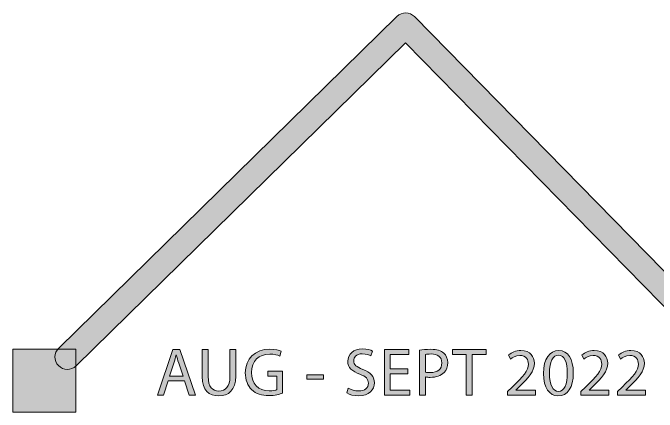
# Model space of a CAD drawing. Header units: inches. Extents: x 0.1 to 22.4, y -34.4 to -0.1.
# Drawn here: x 8.264 to 10.968, y -27.278 to -25.602 of the extents above; entities that cross this region are included whole.
import ezdxf

# ---------------------------------------------------------------- set-up
doc = ezdxf.new("R2010")
doc.units = ezdxf.units.IN
doc.header["$MEASUREMENT"] = 0
doc.layers.add('Layer 1', color=7, linetype='Continuous')

# ---------------------------------------------------------------- blocks, each defined once
blk = doc.blocks.new('block 16')
at = {"layer": 'Layer 1', "true_color": 0xef4c22}
h = blk.add_hatch(color=20, dxfattribs=at)
h.dxf.hatch_style = 2
edge = h.paths.add_edge_path()
edge.add_spline(control_points=[(11.3571, -27.0743), (11.3571, -27.0878), (11.3519, -27.1013), (11.3415, -27.1115), (11.3209, -27.1316), (11.288, -27.1313), (11.2678, -27.1108), (11.2678, -27.1108), (9.9118, -25.7279), (9.9118, -25.7279), (9.9118, -25.7279), (8.5289, -27.0839), (8.5289, -27.0839), (8.5084, -27.104), (8.4754, -27.1037), (8.4553, -27.0832), (8.4352, -27.0626), (8.4355, -27.0297), (8.456, -27.0095), (8.456, -27.0095), (9.8761, -25.6171), (9.8761, -25.6171), (9.8859, -25.6074), (9.8992, -25.602), (9.9131, -25.6022), (9.9269, -25.6023), (9.9401, -25.6079), (9.9497, -25.6178), (9.9497, -25.6178), (11.3422, -27.0379), (11.3422, -27.0379), (11.3521, -27.048), (11.3571, -27.0612), (11.3571, -27.0743)], knot_values=[0, 0, 0, 0, 1, 1, 1, 2, 2, 2, 3, 3, 3, 4, 4, 4, 5, 5, 5, 6, 6, 6, 7, 7, 7, 8, 8, 8, 9, 9, 9, 10, 10, 10, 11, 11, 11, 11], degree=3, periodic=1)
at = {"layer": 'Layer 1', "lineweight": 0}
blk.add_open_spline([(11.3571, -27.0743), (11.3571, -27.0878), (11.3519, -27.1013), (11.3415, -27.1115), (11.3209, -27.1316), (11.288, -27.1313), (11.2678, -27.1108), (11.2678, -27.1108), (9.9118, -25.7279), (9.9118, -25.7279), (9.9118, -25.7279), (8.5289, -27.0839), (8.5289, -27.0839), (8.5084, -27.104), (8.4754, -27.1037), (8.4553, -27.0832), (8.4352, -27.0626), (8.4355, -27.0297), (8.456, -27.0095), (8.456, -27.0095), (9.8761, -25.6171), (9.8761, -25.6171), (9.8859, -25.6074), (9.8992, -25.602), (9.9131, -25.6022), (9.9269, -25.6023), (9.9401, -25.6079), (9.9497, -25.6178), (9.9497, -25.6178), (11.3422, -27.0379), (11.3422, -27.0379), (11.3521, -27.048), (11.3571, -27.0612), (11.3571, -27.0743)], degree=3, knots=[0, 0, 0, 0, 1, 1, 1, 2, 2, 2, 3, 3, 3, 4, 4, 4, 5, 5, 5, 6, 6, 6, 7, 7, 7, 8, 8, 8, 9, 9, 9, 10, 10, 10, 11, 11, 11, 11], dxfattribs=at)
blk = doc.blocks.new('block 20')
at = {"layer": 'Layer 1', "true_color": 0xffffff}
h = blk.add_hatch(color=7, dxfattribs=at)
h.dxf.hatch_style = 2
h.paths.add_polyline_path([(8.9157, -27.1471), (8.8959, -27.2072), (8.8704, -27.2072), (8.9353, -27.0161), (8.9651, -27.0161), (9.0303, -27.2072), (9.0039, -27.2072), (8.9835, -27.1471)])
edge = h.paths.add_edge_path()
edge.add_spline(control_points=[(8.9784, -27.1278), (8.9784, -27.1278), (8.9597, -27.0728), (8.9597, -27.0728), (8.9554, -27.0603), (8.9526, -27.049), (8.9497, -27.0379), (8.9497, -27.0379), (8.9492, -27.0379), (8.9492, -27.0379), (8.9464, -27.0493), (8.9432, -27.0609), (8.9395, -27.0725), (8.9395, -27.0725), (8.9208, -27.1278), (8.9208, -27.1278), (8.9208, -27.1278), (8.9784, -27.1278), (8.9784, -27.1278)], knot_values=[0, 0, 0, 0, 1, 1, 1, 2, 2, 2, 3, 3, 3, 4, 4, 4, 5, 5, 5, 6, 6, 6, 6], degree=3, periodic=1)
h = blk.add_hatch(color=7, dxfattribs=at)
h.dxf.hatch_style = 2
edge = h.paths.add_edge_path()
edge.add_spline(control_points=[(9.0835, -27.0161), (9.0835, -27.0161), (9.0835, -27.1292), (9.0835, -27.1292), (9.0835, -27.1721), (9.1025, -27.1902), (9.1281, -27.1902), (9.1564, -27.1902), (9.1746, -27.1715), (9.1746, -27.1292), (9.1746, -27.1292), (9.1746, -27.0161), (9.1746, -27.0161), (9.1746, -27.0161), (9.1995, -27.0161), (9.1995, -27.0161), (9.1995, -27.0161), (9.1995, -27.1275), (9.1995, -27.1275), (9.1995, -27.1862), (9.1686, -27.2103), (9.1272, -27.2103), (9.0881, -27.2103), (9.0586, -27.1879), (9.0586, -27.1287), (9.0586, -27.1287), (9.0586, -27.0161), (9.0586, -27.0161), (9.0586, -27.0161), (9.0835, -27.0161), (9.0835, -27.0161)], knot_values=[0, 0, 0, 0, 1, 1, 1, 2, 2, 2, 3, 3, 3, 4, 4, 4, 5, 5, 5, 6, 6, 6, 7, 7, 7, 8, 8, 8, 9, 9, 9, 10, 10, 10, 10], degree=3, periodic=1)
h = blk.add_hatch(color=7, dxfattribs=at)
h.dxf.hatch_style = 2
edge = h.paths.add_edge_path()
edge.add_spline(control_points=[(9.3962, -27.1987), (9.3852, -27.2027), (9.3633, -27.2092), (9.3375, -27.2092), (9.3086, -27.2092), (9.2848, -27.2018), (9.2661, -27.184), (9.2496, -27.1681), (9.2394, -27.1426), (9.2394, -27.1128), (9.2397, -27.0558), (9.2788, -27.0141), (9.3429, -27.0141), (9.365, -27.0141), (9.3823, -27.0189), (9.3906, -27.0229), (9.3906, -27.0229), (9.3846, -27.043), (9.3846, -27.043), (9.3744, -27.0385), (9.3616, -27.0348), (9.3424, -27.0348), (9.2959, -27.0348), (9.2655, -27.0637), (9.2655, -27.1117), (9.2655, -27.1601), (9.2947, -27.1888), (9.3392, -27.1888), (9.3554, -27.1888), (9.3665, -27.1865), (9.3721, -27.1837), (9.3721, -27.1837), (9.3721, -27.1267), (9.3721, -27.1267), (9.3721, -27.1267), (9.3333, -27.1267), (9.3333, -27.1267), (9.3333, -27.1267), (9.3333, -27.1068), (9.3333, -27.1068), (9.3333, -27.1068), (9.3962, -27.1068), (9.3962, -27.1068), (9.3962, -27.1068), (9.3962, -27.1987), (9.3962, -27.1987)], knot_values=[0, 0, 0, 0, 1, 1, 1, 2, 2, 2, 3, 3, 3, 4, 4, 4, 5, 5, 5, 6, 6, 6, 7, 7, 7, 8, 8, 8, 9, 9, 9, 10, 10, 10, 11, 11, 11, 12, 12, 12, 13, 13, 13, 14, 14, 14, 15, 15, 15, 15], degree=3, periodic=1)
h = blk.add_hatch(color=7, dxfattribs=at)
h.dxf.hatch_style = 2
edge = h.paths.add_edge_path()
edge.add_spline(control_points=[(9.6717, -27.1772), (9.6828, -27.184), (9.6989, -27.1896), (9.7159, -27.1896), (9.7412, -27.1896), (9.7559, -27.1763), (9.7559, -27.157), (9.7559, -27.1392), (9.7457, -27.129), (9.7199, -27.119), (9.6887, -27.108), (9.6694, -27.0918), (9.6694, -27.0649), (9.6694, -27.0351), (9.6941, -27.013), (9.7312, -27.013), (9.7508, -27.013), (9.765, -27.0175), (9.7735, -27.0223), (9.7735, -27.0223), (9.7667, -27.0425), (9.7667, -27.0425), (9.7605, -27.0391), (9.7477, -27.0334), (9.7304, -27.0334), (9.7043, -27.0334), (9.6944, -27.049), (9.6944, -27.062), (9.6944, -27.0799), (9.706, -27.0887), (9.7324, -27.0989), (9.7647, -27.1114), (9.7812, -27.127), (9.7812, -27.155), (9.7812, -27.1845), (9.7593, -27.2101), (9.7142, -27.2101), (9.6958, -27.2101), (9.6757, -27.2047), (9.6655, -27.1979), (9.6655, -27.1979), (9.6717, -27.1772), (9.6717, -27.1772)], knot_values=[0, 0, 0, 0, 1, 1, 1, 2, 2, 2, 3, 3, 3, 4, 4, 4, 5, 5, 5, 6, 6, 6, 7, 7, 7, 8, 8, 8, 9, 9, 9, 10, 10, 10, 11, 11, 11, 12, 12, 12, 13, 13, 13, 14, 14, 14, 14], degree=3, periodic=1)
h = blk.add_hatch(color=7, dxfattribs=at)
h.dxf.hatch_style = 2
h.paths.add_polyline_path([(9.9223, -27.1176), (9.848, -27.1176), (9.848, -27.1865), (9.9308, -27.1865), (9.9308, -27.2072), (9.8234, -27.2072), (9.8234, -27.0161), (9.9266, -27.0161), (9.9266, -27.0368), (9.848, -27.0368), (9.848, -27.0972), (9.9223, -27.0972)])
h = blk.add_hatch(color=7, dxfattribs=at)
h.dxf.hatch_style = 2
edge = h.paths.add_edge_path()
edge.add_spline(control_points=[(9.9713, -27.0184), (9.9832, -27.0164), (9.9988, -27.0147), (10.0187, -27.0147), (10.0431, -27.0147), (10.0609, -27.0204), (10.0723, -27.0306), (10.0828, -27.0396), (10.089, -27.0535), (10.089, -27.0705), (10.089, -27.0878), (10.0839, -27.1015), (10.0743, -27.1114), (10.0612, -27.1253), (10.0399, -27.1324), (10.0158, -27.1324), (10.0085, -27.1324), (10.0017, -27.1321), (9.996, -27.1307), (9.996, -27.1307), (9.996, -27.2072), (9.996, -27.2072), (9.996, -27.2072), (9.9713, -27.2072), (9.9713, -27.2072), (9.9713, -27.2072), (9.9713, -27.0184), (9.9713, -27.0184)], knot_values=[0, 0, 0, 0, 1, 1, 1, 2, 2, 2, 3, 3, 3, 4, 4, 4, 5, 5, 5, 6, 6, 6, 7, 7, 7, 8, 8, 8, 9, 9, 9, 9], degree=3, periodic=1)
edge = h.paths.add_edge_path()
edge.add_spline(control_points=[(9.996, -27.1105), (10.0014, -27.1119), (10.0082, -27.1125), (10.0164, -27.1125), (10.0462, -27.1125), (10.0643, -27.098), (10.0643, -27.0717), (10.0643, -27.0464), (10.0465, -27.0342), (10.0192, -27.0342), (10.0085, -27.0342), (10.0002, -27.0351), (9.996, -27.0362), (9.996, -27.0362), (9.996, -27.1105), (9.996, -27.1105)], knot_values=[0, 0, 0, 0, 1, 1, 1, 2, 2, 2, 3, 3, 3, 4, 4, 4, 5, 5, 5, 5], degree=3, periodic=1)
h = blk.add_hatch(color=7, dxfattribs=at)
h.dxf.hatch_style = 2
h.paths.add_polyline_path([(10.1669, -27.0371), (10.1088, -27.0371), (10.1088, -27.0161), (10.2503, -27.0161), (10.2503, -27.0371), (10.1919, -27.0371), (10.1919, -27.2072), (10.1669, -27.2072)])
h = blk.add_hatch(color=7, dxfattribs=at)
h.dxf.hatch_style = 2
edge = h.paths.add_edge_path()
edge.add_spline(control_points=[(10.3398, -27.2072), (10.3398, -27.2072), (10.3398, -27.1919), (10.3398, -27.1919), (10.3398, -27.1919), (10.3594, -27.1729), (10.3594, -27.1729), (10.4065, -27.1281), (10.4277, -27.1043), (10.428, -27.0765), (10.428, -27.0578), (10.4189, -27.0405), (10.3914, -27.0405), (10.3747, -27.0405), (10.3608, -27.049), (10.3523, -27.0561), (10.3523, -27.0561), (10.3443, -27.0385), (10.3443, -27.0385), (10.3571, -27.0277), (10.3753, -27.0198), (10.3965, -27.0198), (10.4362, -27.0198), (10.4529, -27.047), (10.4529, -27.0734), (10.4529, -27.1074), (10.4283, -27.1349), (10.3894, -27.1723), (10.3894, -27.1723), (10.3747, -27.186), (10.3747, -27.186), (10.3747, -27.186), (10.3747, -27.1865), (10.3747, -27.1865), (10.3747, -27.1865), (10.4575, -27.1865), (10.4575, -27.1865), (10.4575, -27.1865), (10.4575, -27.2072), (10.4575, -27.2072), (10.4575, -27.2072), (10.3398, -27.2072), (10.3398, -27.2072)], knot_values=[0, 0, 0, 0, 1, 1, 1, 2, 2, 2, 3, 3, 3, 4, 4, 4, 5, 5, 5, 6, 6, 6, 7, 7, 7, 8, 8, 8, 9, 9, 9, 10, 10, 10, 11, 11, 11, 12, 12, 12, 13, 13, 13, 14, 14, 14, 14], degree=3, periodic=1)
h = blk.add_hatch(color=7, dxfattribs=at)
h.dxf.hatch_style = 2
edge = h.paths.add_edge_path()
edge.add_spline(control_points=[(10.6162, -27.1131), (10.6162, -27.1757), (10.593, -27.2103), (10.5521, -27.2103), (10.5161, -27.2103), (10.4917, -27.1766), (10.4912, -27.1156), (10.4912, -27.0538), (10.5178, -27.0198), (10.5553, -27.0198), (10.5941, -27.0198), (10.6162, -27.0544), (10.6162, -27.1131)], knot_values=[0, 0, 0, 0, 1, 1, 1, 2, 2, 2, 3, 3, 3, 4, 4, 4, 4], degree=3, periodic=1)
edge = h.paths.add_edge_path()
edge.add_spline(control_points=[(10.5161, -27.1159), (10.5161, -27.1638), (10.5309, -27.1911), (10.5536, -27.1911), (10.5791, -27.1911), (10.5913, -27.1613), (10.5913, -27.1142), (10.5913, -27.0688), (10.5796, -27.0391), (10.5538, -27.0391), (10.532, -27.0391), (10.5161, -27.0657), (10.5161, -27.1159)], knot_values=[0, 0, 0, 0, 1, 1, 1, 2, 2, 2, 3, 3, 3, 4, 4, 4, 4], degree=3, periodic=1)
h = blk.add_hatch(color=7, dxfattribs=at)
h.dxf.hatch_style = 2
edge = h.paths.add_edge_path()
edge.add_spline(control_points=[(10.6477, -27.2072), (10.6477, -27.2072), (10.6477, -27.1919), (10.6477, -27.1919), (10.6477, -27.1919), (10.6672, -27.1729), (10.6672, -27.1729), (10.7143, -27.1281), (10.7356, -27.1043), (10.7358, -27.0765), (10.7358, -27.0578), (10.7268, -27.0405), (10.6993, -27.0405), (10.6825, -27.0405), (10.6686, -27.049), (10.6601, -27.0561), (10.6601, -27.0561), (10.6522, -27.0385), (10.6522, -27.0385), (10.6649, -27.0277), (10.6831, -27.0198), (10.7044, -27.0198), (10.7441, -27.0198), (10.7608, -27.047), (10.7608, -27.0734), (10.7608, -27.1074), (10.7361, -27.1349), (10.6973, -27.1723), (10.6973, -27.1723), (10.6825, -27.186), (10.6825, -27.186), (10.6825, -27.186), (10.6825, -27.1865), (10.6825, -27.1865), (10.6825, -27.1865), (10.7653, -27.1865), (10.7653, -27.1865), (10.7653, -27.1865), (10.7653, -27.2072), (10.7653, -27.2072), (10.7653, -27.2072), (10.6477, -27.2072), (10.6477, -27.2072)], knot_values=[0, 0, 0, 0, 1, 1, 1, 2, 2, 2, 3, 3, 3, 4, 4, 4, 5, 5, 5, 6, 6, 6, 7, 7, 7, 8, 8, 8, 9, 9, 9, 10, 10, 10, 11, 11, 11, 12, 12, 12, 13, 13, 13, 14, 14, 14, 14], degree=3, periodic=1)
h = blk.add_hatch(color=7, dxfattribs=at)
h.dxf.hatch_style = 2
edge = h.paths.add_edge_path()
edge.add_spline(control_points=[(10.8016, -27.2072), (10.8016, -27.2072), (10.8016, -27.1919), (10.8016, -27.1919), (10.8016, -27.1919), (10.8211, -27.1729), (10.8211, -27.1729), (10.8682, -27.1281), (10.8895, -27.1043), (10.8898, -27.0765), (10.8898, -27.0578), (10.8807, -27.0405), (10.8532, -27.0405), (10.8364, -27.0405), (10.8226, -27.049), (10.814, -27.0561), (10.814, -27.0561), (10.8061, -27.0385), (10.8061, -27.0385), (10.8189, -27.0277), (10.837, -27.0198), (10.8583, -27.0198), (10.898, -27.0198), (10.9147, -27.047), (10.9147, -27.0734), (10.9147, -27.1074), (10.89, -27.1349), (10.8512, -27.1723), (10.8512, -27.1723), (10.8364, -27.186), (10.8364, -27.186), (10.8364, -27.186), (10.8364, -27.1865), (10.8364, -27.1865), (10.8364, -27.1865), (10.9192, -27.1865), (10.9192, -27.1865), (10.9192, -27.1865), (10.9192, -27.2072), (10.9192, -27.2072), (10.9192, -27.2072), (10.8016, -27.2072), (10.8016, -27.2072)], knot_values=[0, 0, 0, 0, 1, 1, 1, 2, 2, 2, 3, 3, 3, 4, 4, 4, 5, 5, 5, 6, 6, 6, 7, 7, 7, 8, 8, 8, 9, 9, 9, 10, 10, 10, 11, 11, 11, 12, 12, 12, 13, 13, 13, 14, 14, 14, 14], degree=3, periodic=1)
h = blk.add_hatch(color=7, dxfattribs=at)
h.dxf.hatch_style = 2
h.paths.add_polyline_path([(9.568, -27.1213), (9.568, -27.1397), (9.4979, -27.1397), (9.4979, -27.1213)])
at = {"layer": 'Layer 1', "lineweight": 0}
for points in [[(8.9157, -27.1471), (8.8959, -27.2072), (8.8704, -27.2072), (8.9353, -27.0161), (8.9651, -27.0161), (9.0303, -27.2072), (9.0039, -27.2072), (8.9835, -27.1471), (8.9157, -27.1471)], [(9.9223, -27.1176), (9.848, -27.1176), (9.848, -27.1865), (9.9308, -27.1865), (9.9308, -27.2072), (9.8234, -27.2072), (9.8234, -27.0161), (9.9266, -27.0161), (9.9266, -27.0368), (9.848, -27.0368), (9.848, -27.0972), (9.9223, -27.0972), (9.9223, -27.1176)], [(10.1669, -27.0371), (10.1088, -27.0371), (10.1088, -27.0161), (10.2503, -27.0161), (10.2503, -27.0371), (10.1919, -27.0371), (10.1919, -27.2072), (10.1669, -27.2072), (10.1669, -27.0371)], [(9.568, -27.1213), (9.568, -27.1397), (9.4979, -27.1397), (9.4979, -27.1213), (9.568, -27.1213)]]:
    blk.add_lwpolyline(points, dxfattribs=at)
for points, knots in [([(9.0835, -27.0161), (9.0835, -27.0161), (9.0835, -27.1292), (9.0835, -27.1292), (9.0835, -27.1721), (9.1025, -27.1902), (9.1281, -27.1902), (9.1564, -27.1902), (9.1746, -27.1715), (9.1746, -27.1292), (9.1746, -27.1292), (9.1746, -27.0161), (9.1746, -27.0161), (9.1746, -27.0161), (9.1995, -27.0161), (9.1995, -27.0161), (9.1995, -27.0161), (9.1995, -27.1275), (9.1995, -27.1275), (9.1995, -27.1862), (9.1686, -27.2103), (9.1272, -27.2103), (9.0881, -27.2103), (9.0586, -27.1879), (9.0586, -27.1287), (9.0586, -27.1287), (9.0586, -27.0161), (9.0586, -27.0161), (9.0586, -27.0161), (9.0835, -27.0161), (9.0835, -27.0161)], [0, 0, 0, 0, 1, 1, 1, 2, 2, 2, 3, 3, 3, 4, 4, 4, 5, 5, 5, 6, 6, 6, 7, 7, 7, 8, 8, 8, 9, 9, 9, 10, 10, 10, 10]), ([(9.3962, -27.1987), (9.3852, -27.2027), (9.3633, -27.2092), (9.3375, -27.2092), (9.3086, -27.2092), (9.2848, -27.2018), (9.2661, -27.184), (9.2496, -27.1681), (9.2394, -27.1426), (9.2394, -27.1128), (9.2397, -27.0558), (9.2788, -27.0141), (9.3429, -27.0141), (9.365, -27.0141), (9.3823, -27.0189), (9.3906, -27.0229), (9.3906, -27.0229), (9.3846, -27.043), (9.3846, -27.043), (9.3744, -27.0385), (9.3616, -27.0348), (9.3424, -27.0348), (9.2959, -27.0348), (9.2655, -27.0637), (9.2655, -27.1117), (9.2655, -27.1601), (9.2947, -27.1888), (9.3392, -27.1888), (9.3554, -27.1888), (9.3665, -27.1865), (9.3721, -27.1837), (9.3721, -27.1837), (9.3721, -27.1267), (9.3721, -27.1267), (9.3721, -27.1267), (9.3333, -27.1267), (9.3333, -27.1267), (9.3333, -27.1267), (9.3333, -27.1068), (9.3333, -27.1068), (9.3333, -27.1068), (9.3962, -27.1068), (9.3962, -27.1068), (9.3962, -27.1068), (9.3962, -27.1987), (9.3962, -27.1987)], [0, 0, 0, 0, 1, 1, 1, 2, 2, 2, 3, 3, 3, 4, 4, 4, 5, 5, 5, 6, 6, 6, 7, 7, 7, 8, 8, 8, 9, 9, 9, 10, 10, 10, 11, 11, 11, 12, 12, 12, 13, 13, 13, 14, 14, 14, 15, 15, 15, 15]), ([(9.6717, -27.1772), (9.6828, -27.184), (9.6989, -27.1896), (9.7159, -27.1896), (9.7412, -27.1896), (9.7559, -27.1763), (9.7559, -27.157), (9.7559, -27.1392), (9.7457, -27.129), (9.7199, -27.119), (9.6887, -27.108), (9.6694, -27.0918), (9.6694, -27.0649), (9.6694, -27.0351), (9.6941, -27.013), (9.7312, -27.013), (9.7508, -27.013), (9.765, -27.0175), (9.7735, -27.0223), (9.7735, -27.0223), (9.7667, -27.0425), (9.7667, -27.0425), (9.7605, -27.0391), (9.7477, -27.0334), (9.7304, -27.0334), (9.7043, -27.0334), (9.6944, -27.049), (9.6944, -27.062), (9.6944, -27.0799), (9.706, -27.0887), (9.7324, -27.0989), (9.7647, -27.1114), (9.7812, -27.127), (9.7812, -27.155), (9.7812, -27.1845), (9.7593, -27.2101), (9.7142, -27.2101), (9.6958, -27.2101), (9.6757, -27.2047), (9.6655, -27.1979), (9.6655, -27.1979), (9.6717, -27.1772), (9.6717, -27.1772)], [0, 0, 0, 0, 1, 1, 1, 2, 2, 2, 3, 3, 3, 4, 4, 4, 5, 5, 5, 6, 6, 6, 7, 7, 7, 8, 8, 8, 9, 9, 9, 10, 10, 10, 11, 11, 11, 12, 12, 12, 13, 13, 13, 14, 14, 14, 14]), ([(9.9713, -27.0184), (9.9832, -27.0164), (9.9988, -27.0147), (10.0187, -27.0147), (10.0431, -27.0147), (10.0609, -27.0204), (10.0723, -27.0306), (10.0828, -27.0396), (10.089, -27.0535), (10.089, -27.0705), (10.089, -27.0878), (10.0839, -27.1015), (10.0743, -27.1114), (10.0612, -27.1253), (10.0399, -27.1324), (10.0158, -27.1324), (10.0085, -27.1324), (10.0017, -27.1321), (9.996, -27.1307), (9.996, -27.1307), (9.996, -27.2072), (9.996, -27.2072), (9.996, -27.2072), (9.9713, -27.2072), (9.9713, -27.2072), (9.9713, -27.2072), (9.9713, -27.0184), (9.9713, -27.0184)], [0, 0, 0, 0, 1, 1, 1, 2, 2, 2, 3, 3, 3, 4, 4, 4, 5, 5, 5, 6, 6, 6, 7, 7, 7, 8, 8, 8, 9, 9, 9, 9]), ([(8.9784, -27.1278), (8.9784, -27.1278), (8.9597, -27.0728), (8.9597, -27.0728), (8.9554, -27.0603), (8.9526, -27.049), (8.9497, -27.0379), (8.9497, -27.0379), (8.9492, -27.0379), (8.9492, -27.0379), (8.9464, -27.0493), (8.9432, -27.0609), (8.9395, -27.0725), (8.9395, -27.0725), (8.9208, -27.1278), (8.9208, -27.1278), (8.9208, -27.1278), (8.9784, -27.1278), (8.9784, -27.1278)], [0, 0, 0, 0, 1, 1, 1, 2, 2, 2, 3, 3, 3, 4, 4, 4, 5, 5, 5, 6, 6, 6, 6]), ([(9.996, -27.1105), (10.0014, -27.1119), (10.0082, -27.1125), (10.0164, -27.1125), (10.0462, -27.1125), (10.0643, -27.098), (10.0643, -27.0717), (10.0643, -27.0464), (10.0465, -27.0342), (10.0192, -27.0342), (10.0085, -27.0342), (10.0002, -27.0351), (9.996, -27.0362), (9.996, -27.0362), (9.996, -27.1105), (9.996, -27.1105)], [0, 0, 0, 0, 1, 1, 1, 2, 2, 2, 3, 3, 3, 4, 4, 4, 5, 5, 5, 5]), ([(10.3398, -27.2072), (10.3398, -27.2072), (10.3398, -27.1919), (10.3398, -27.1919), (10.3398, -27.1919), (10.3594, -27.1729), (10.3594, -27.1729), (10.4065, -27.1281), (10.4277, -27.1043), (10.428, -27.0765), (10.428, -27.0578), (10.4189, -27.0405), (10.3914, -27.0405), (10.3747, -27.0405), (10.3608, -27.049), (10.3523, -27.0561), (10.3523, -27.0561), (10.3443, -27.0385), (10.3443, -27.0385), (10.3571, -27.0277), (10.3753, -27.0198), (10.3965, -27.0198), (10.4362, -27.0198), (10.4529, -27.047), (10.4529, -27.0734), (10.4529, -27.1074), (10.4283, -27.1349), (10.3894, -27.1723), (10.3894, -27.1723), (10.3747, -27.186), (10.3747, -27.186), (10.3747, -27.186), (10.3747, -27.1865), (10.3747, -27.1865), (10.3747, -27.1865), (10.4575, -27.1865), (10.4575, -27.1865), (10.4575, -27.1865), (10.4575, -27.2072), (10.4575, -27.2072), (10.4575, -27.2072), (10.3398, -27.2072), (10.3398, -27.2072)], [0, 0, 0, 0, 1, 1, 1, 2, 2, 2, 3, 3, 3, 4, 4, 4, 5, 5, 5, 6, 6, 6, 7, 7, 7, 8, 8, 8, 9, 9, 9, 10, 10, 10, 11, 11, 11, 12, 12, 12, 13, 13, 13, 14, 14, 14, 14]), ([(10.6162, -27.1131), (10.6162, -27.1757), (10.593, -27.2103), (10.5521, -27.2103), (10.5161, -27.2103), (10.4917, -27.1766), (10.4912, -27.1156), (10.4912, -27.0538), (10.5178, -27.0198), (10.5553, -27.0198), (10.5941, -27.0198), (10.6162, -27.0544), (10.6162, -27.1131)], [0, 0, 0, 0, 1, 1, 1, 2, 2, 2, 3, 3, 3, 4, 4, 4, 4]), ([(10.5161, -27.1159), (10.5161, -27.1638), (10.5309, -27.1911), (10.5536, -27.1911), (10.5791, -27.1911), (10.5913, -27.1613), (10.5913, -27.1142), (10.5913, -27.0688), (10.5796, -27.0391), (10.5538, -27.0391), (10.532, -27.0391), (10.5161, -27.0657), (10.5161, -27.1159)], [0, 0, 0, 0, 1, 1, 1, 2, 2, 2, 3, 3, 3, 4, 4, 4, 4]), ([(10.6477, -27.2072), (10.6477, -27.2072), (10.6477, -27.1919), (10.6477, -27.1919), (10.6477, -27.1919), (10.6672, -27.1729), (10.6672, -27.1729), (10.7143, -27.1281), (10.7356, -27.1043), (10.7358, -27.0765), (10.7358, -27.0578), (10.7268, -27.0405), (10.6993, -27.0405), (10.6825, -27.0405), (10.6686, -27.049), (10.6601, -27.0561), (10.6601, -27.0561), (10.6522, -27.0385), (10.6522, -27.0385), (10.6649, -27.0277), (10.6831, -27.0198), (10.7044, -27.0198), (10.7441, -27.0198), (10.7608, -27.047), (10.7608, -27.0734), (10.7608, -27.1074), (10.7361, -27.1349), (10.6973, -27.1723), (10.6973, -27.1723), (10.6825, -27.186), (10.6825, -27.186), (10.6825, -27.186), (10.6825, -27.1865), (10.6825, -27.1865), (10.6825, -27.1865), (10.7653, -27.1865), (10.7653, -27.1865), (10.7653, -27.1865), (10.7653, -27.2072), (10.7653, -27.2072), (10.7653, -27.2072), (10.6477, -27.2072), (10.6477, -27.2072)], [0, 0, 0, 0, 1, 1, 1, 2, 2, 2, 3, 3, 3, 4, 4, 4, 5, 5, 5, 6, 6, 6, 7, 7, 7, 8, 8, 8, 9, 9, 9, 10, 10, 10, 11, 11, 11, 12, 12, 12, 13, 13, 13, 14, 14, 14, 14]), ([(10.8016, -27.2072), (10.8016, -27.2072), (10.8016, -27.1919), (10.8016, -27.1919), (10.8016, -27.1919), (10.8211, -27.1729), (10.8211, -27.1729), (10.8682, -27.1281), (10.8895, -27.1043), (10.8898, -27.0765), (10.8898, -27.0578), (10.8807, -27.0405), (10.8532, -27.0405), (10.8364, -27.0405), (10.8226, -27.049), (10.814, -27.0561), (10.814, -27.0561), (10.8061, -27.0385), (10.8061, -27.0385), (10.8189, -27.0277), (10.837, -27.0198), (10.8583, -27.0198), (10.898, -27.0198), (10.9147, -27.047), (10.9147, -27.0734), (10.9147, -27.1074), (10.89, -27.1349), (10.8512, -27.1723), (10.8512, -27.1723), (10.8364, -27.186), (10.8364, -27.186), (10.8364, -27.186), (10.8364, -27.1865), (10.8364, -27.1865), (10.8364, -27.1865), (10.9192, -27.1865), (10.9192, -27.1865), (10.9192, -27.1865), (10.9192, -27.2072), (10.9192, -27.2072), (10.9192, -27.2072), (10.8016, -27.2072), (10.8016, -27.2072)], [0, 0, 0, 0, 1, 1, 1, 2, 2, 2, 3, 3, 3, 4, 4, 4, 5, 5, 5, 6, 6, 6, 7, 7, 7, 8, 8, 8, 9, 9, 9, 10, 10, 10, 11, 11, 11, 12, 12, 12, 13, 13, 13, 14, 14, 14, 14])]:
    blk.add_open_spline(points, degree=3, knots=knots, dxfattribs=at)
blk = doc.blocks.new('block 12')
at = {"layer": 'Layer 1', "true_color": 0xef4c22}
h = blk.add_hatch(color=20, dxfattribs=at)
h.dxf.hatch_style = 2
h.paths.add_polyline_path([(8.5277, -27.0143), (8.5277, -27.2783), (8.2637, -27.2783), (8.2637, -27.0143)])
at = {"layer": 'Layer 1', "lineweight": 0}
blk.add_lwpolyline([(8.5277, -27.0143), (8.5277, -27.2783), (8.2637, -27.2783), (8.2637, -27.0143), (8.5277, -27.0143)], dxfattribs=at)
at = {"layer": 'Layer 1'}
for name in ['block 16', 'block 20']:
    blk.add_blockref(name, (0, 0), dxfattribs=at)

msp = doc.modelspace()

# ---------------------------------------------------------------- block references
at = {"layer": 'Layer 1'}
msp.add_blockref('block 12', (0, 0), dxfattribs=at)

doc.saveas('drawing.dxf')
